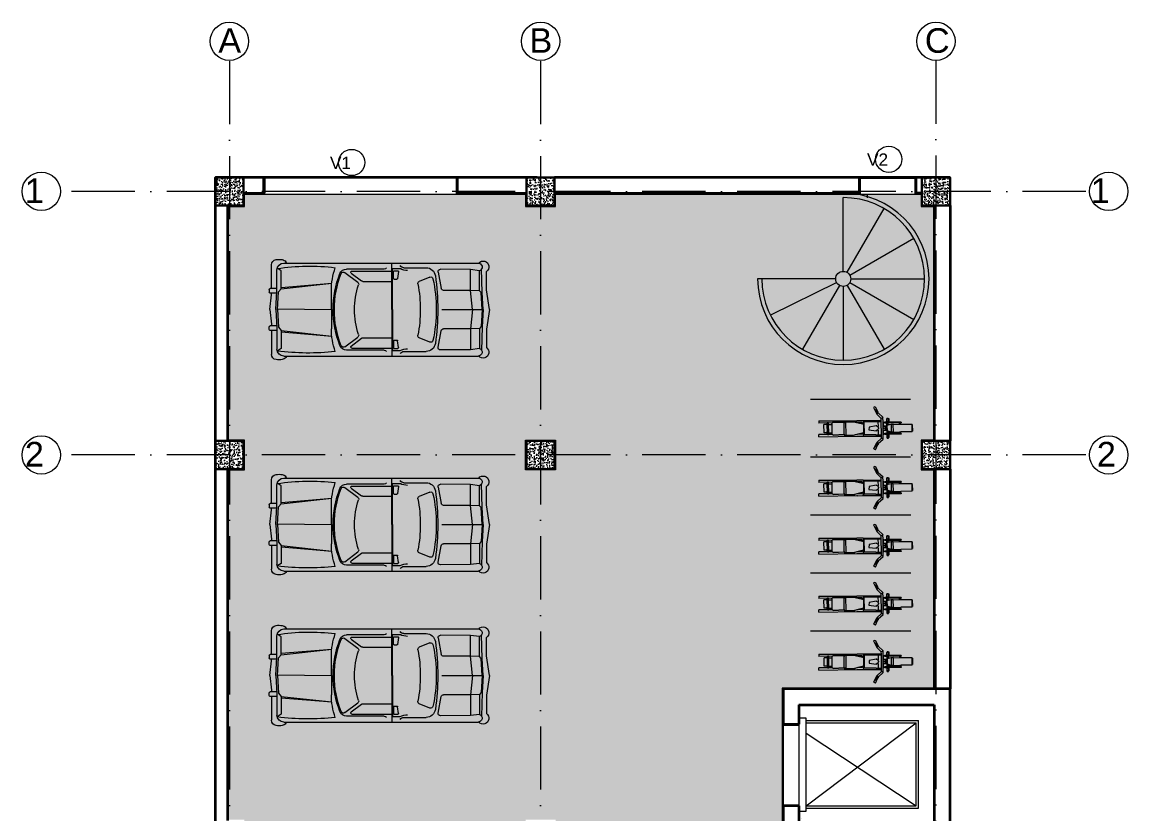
# Model space of a CAD drawing. Header units: inches. Extents: x 10755 to 33653, y -10992 to 10708.
# Drawn here: x 24281 to 24910, y -531 to -81 of the extents above; entities that cross this region are included whole.
import ezdxf

# ---------------------------------------------------------------- set-up
doc = ezdxf.new("R2010")
doc.units = ezdxf.units.IN
doc.header["$MEASUREMENT"] = 0
doc.linetypes.add('ACAD_ISO10W100', pattern=[18, 12, -3, 0, -3])
for name, color, linetype, lineweight in [('centerline', 9, 'ACAD_ISO10W100', 5), ('col', 1, 'Continuous', 30), ('DIMINSION', 5, 'Continuous', 15), ('hatch 2', 8, 'Continuous', 13), ('hatch room', 33, 'Continuous', 9), ('hatch- rcc', 252, 'Continuous', 5), ('PLASTER', 50, 'Continuous', 9), ('STAIRCASE', 143, 'Continuous', 15), ('title text 1', 113, 'Continuous', 25), ('VEHICLES', 34, 'Continuous', 5), ('wall', 1, 'Continuous', 35), ('win sec', 161, 'Continuous', 9)]:
    doc.layers.add(name, color=color, linetype=linetype, lineweight=lineweight)
doc.layers.add('T-TEXT', color=230, linetype='Continuous')
doc.layers.get('DIMINSION').off()
doc.styles.add('Prajwal', font='stylu.ttf', dxfattribs={"height": 9})
doc.styles.add('suren', font='times.ttf', dxfattribs={"height": 4})

# ---------------------------------------------------------------- blocks, each defined once
blk = doc.blocks.new('ETERWEWE')
at = {"layer": 'hatch- rcc', "linetype": 'Continuous', "ltscale": 30}
h = blk.add_hatch(dxfattribs=at)
h.set_pattern_fill('AR-CONC', color=256, scale=0.5, style=0)
h.set_pattern_definition([(50, (0, 0), (3.586300913, -0.313760675), [0.375, -4.125]), (355, (0, 0), (-0.69375667, 3.76096067), [0.3, -3.3]), (100.4514445, (0.299, -0.026), (2.89254423, 3.447199955), [0.31870096, -3.50571056]), (46.1842, (0, 1), (5.33620665, -0.8275964), [0.5625, -6.1875]), (96.6356355, (0.4447, 0.931), (4.67330973, 4.870593), [0.47805171, -5.2585688]), (351.184164, (0, 1), (4.67330973, 4.870593), [0.45, -4.95]), (21, (0.5, 0.75), (2.98453526, -2.013094453), [0.375, -4.125]), (326, (0.5, 0.75), (1.21657666, 3.625750225), [0.3, -3.3]), (71.4514447, (0.7487, 0.5822), (4.20111188, 1.612655764), [0.31870095, -3.50571056]), (37.5, (0, 0), (0.060799277, 1.664469269), [0, -3.26, 0, -3.35, 0, -3.3125]), (7.5, (0, 0), (1.315347687, 1.97205856), [0, -1.91, 0, -3.185, 0, -1.2625]), (327.5, (-1.115, 0), (2.669112181, -0.112774359), [0, -1.25, 0, -3.9, 0, -5.175]), (317.5, (-1.615, 0), (2.915930847, 0.50052491), [0, -1.625, 0, -2.59, 0, -3.675])])
h.paths.add_polyline_path([(159423.23, -3794.58), (159439.23, -3794.58), (159439.23, -3778.58), (159423.23, -3778.58)])
at = {"layer": 'col', "linetype": 'Continuous', "ltscale": 30}
blk.add_lwpolyline([(159423.23, -3794.58), (159423.23, -3778.58), (159439.23, -3778.58), (159439.23, -3794.58), (159423.23, -3794.58)], dxfattribs=at)
blk = doc.blocks.new('wewerrr')
at = {"layer": 'DIMINSION', "linetype": 'Continuous'}
for p in [(16886.62, 33.19), (16886.62, 33.19), (17063.62, 33.19), (17063.62, 33.19), (17288.57, 33.19), (17288.57, 33.19), (16886.62, -116.81), (16886.62, -116.81), (17063.62, -116.81), (17063.62, -116.81), (17288.57, -116.81), (17288.57, -116.81)]:
    blk.add_blockref('ETERWEWE', p, dxfattribs=at)
blk = doc.blocks.new('ETLWEWE')
at = {"layer": 'wall', "color": 7, "ltscale": 30}
for p, q in [((174100.78, -1517.91), (174100.78, -1538.03)), ((174195.78, -1517.91), (174100.78, -1517.91)), ((174195.78, -1526.91), (174195.78, -1517.91)), ((174109.78, -1526.91), (174109.78, -1538.03)), ((174109.78, -1526.91), (174186.78, -1526.91)), ((174186.78, -1526.91), (174186.78, -1594.76)), ((174195.78, -1603.76), (174195.78, -1526.91)), ((174100.78, -1538.03), (174109.78, -1538.03)), ((174100.78, -1584.51), (174100.78, -1603.76)), ((174109.78, -1584.51), (174100.78, -1584.51)), ((174109.78, -1584.51), (174109.78, -1594.76)), ((174109.78, -1594.76), (174186.78, -1594.76)), ((174195.78, -1603.76), (174100.78, -1603.76))]:
    blk.add_line(p, q, dxfattribs=at)
at = {"layer": 'wall', "color": 7}
blk.add_line((174109.78, -1584.51), (174100.78, -1584.51), dxfattribs=at)
at = {"layer": 'win sec', "color": 7}
for p, q in [((174113.96, -1534.63), (174109.78, -1534.63)), ((174113.96, -1587.47), (174113.96, -1534.63)), ((174100.78, -1538.03), (174100.78, -1585.38)), ((174109.78, -1538.03), (174109.78, -1585.38)), ((174113.96, -1535.91), (174177.78, -1535.91)), ((174113.96, -1537.16), (174176.53, -1537.16)), ((174113.96, -1584.51), (174176.53, -1537.16)), ((174176.53, -1584.51), (174176.53, -1537.16)), ((174177.78, -1585.76), (174177.78, -1535.91)), ((174113.96, -1543.16), (174176.53, -1584.51)), ((174113.96, -1584.51), (174176.53, -1584.51)), ((174109.78, -1587.47), (174113.96, -1587.47)), ((174113.96, -1585.76), (174177.78, -1585.76)), ((174111.22, -1591.76), (174111.22, -1591.75))]:
    blk.add_line(p, q, dxfattribs=at)
blk = doc.blocks.new('wetyerr')
at = {"layer": 'STAIRCASE'}
for p, q in [((177502.89, -3757.07), (177502.89, -3727.11)), ((177504.43, -3757.48), (177519.43, -3731.5)), ((177505.56, -3758.61), (177531.54, -3743.61)), ((177499.81, -3760.19), (177468.06, -3760.19)), ((177500.21, -3761.7), (177473.29, -3774.98)), ((177505.56, -3761.7), (177531.54, -3776.7)), ((177505.97, -3760.15), (177535.97, -3760.15)), ((177501.34, -3762.83), (177486.34, -3788.81)), ((177502.89, -3763.24), (177502.89, -3793.24)), ((177504.43, -3762.83), (177519.43, -3788.81))]:
    blk.add_line(p, q, dxfattribs=at)
blk.add_circle((177502.87, -3760.19), 3.07, dxfattribs=at)
for centre, radius, start, end in [((177502.89, -3760.15), 34.83, 180.0528, 90), ((177502.87, -3760.19), 33.07, 180, 89.9761)]:
    blk.add_arc(centre, radius, start, end, dxfattribs=at)
blk = doc.blocks.new('FADFEEEE')
at = {"layer": 'VEHICLES', "extrusion": (0.001007, -0.000112319, 0.999999)}
for p, q in [((6567, 715.7, -0.07), (6541.55, 703.14, -0.05)), ((6558.69, 709.83, -0.06), (6567.76, 714.14, -0.07)), ((6567, 715.7, -0.07), (6567.76, 714.14, -0.07)), ((6549.52, 706.01, -0.05), (6544.35, 703.5, -0.05)), ((6550.52, 706.5, -0.06), (6549.52, 706.01, -0.05)), ((6549.52, 706.01, -0.05), (6553.76, 697.25, -0.06)), ((6550.98, 706.29, -0.06), (6550.2, 705.92, -0.06)), ((6550.52, 706.5, -0.06), (6550.66, 706.2, -0.06)), ((6550.66, 706.2, -0.06), (6557.97, 710.06, -0.06)), ((6550.66, 706.2, -0.06), (6550.67, 706.18, -0.06)), ((6557.97, 710.06, -0.06), (6550.98, 706.29, -0.06)), ((6550.98, 706.29, -0.06), (6554.89, 698.22, -0.06)), ((6558.69, 709.83, -0.06), (6557.97, 710.06, -0.06)), ((6559.24, 709.65, -0.06), (6558.69, 709.83, -0.06)), ((6559.24, 709.65, -0.06), (6559.61, 708.88, -0.06)), ((6561.69, 709.89, -0.07), (6559.61, 708.88, -0.06)), ((6559.61, 708.88, -0.06), (6562.27, 703.39, -0.07)), ((6561.16, 710.97, -0.07), (6561.71, 711.24, -0.07)), ((6561.48, 711.12, -0.07), (6561.16, 710.97, -0.07)), ((6561.69, 709.89, -0.07), (6561.16, 710.97, -0.07)), ((6562.03, 711.39, -0.07), (6561.48, 711.12, -0.07)), ((6564.34, 704.39, -0.07), (6561.69, 709.89, -0.07)), ((6561.71, 711.24, -0.07), (6562.03, 711.39, -0.07)), ((6562.55, 710.31, -0.07), (6562.03, 711.39, -0.07)), ((6562.93, 709.59, -0.07), (6562.22, 711.05, -0.07)), ((6562.55, 710.31, -0.07), (6564.76, 711.38, -0.07)), ((6565.2, 704.81, -0.07), (6562.55, 710.31, -0.07)), ((6563.41, 708.61, -0.07), (6564.4, 706.54, -0.07)), ((6567.43, 705.89, -0.07), (6564.76, 711.38, -0.07)), ((6565.2, 704.81, -0.07), (6567.43, 705.89, -0.07)), ((6565.73, 703.7, -0.07), (6571.45, 706.53, -0.08)), ((6572.2, 704.97, -0.08), (6571.45, 706.53, -0.08)), ((6537.42, 701.14, -0.04), (6525.33, 695.28, -0.03)), ((6527.91, 695.54, -0.03), (6537.29, 700.08, -0.04)), ((6537.29, 700.08, -0.04), (6537.41, 700.14, -0.04)), ((6537.29, 700.08, -0.04), (6541.54, 691.33, -0.05)), ((6537.42, 701.14, -0.04), (6537.41, 700.14, -0.04)), ((6537.69, 700.28, -0.04), (6537.41, 700.14, -0.04)), ((6541.33, 703.11, -0.05), (6537.42, 701.22, -0.04)), ((6537.42, 701.22, -0.04), (6537.42, 701.14, -0.04)), ((6537.69, 700.28, -0.04), (6538.32, 699, -0.04)), ((6538.32, 699, -0.04), (6538.84, 699.42, -0.04)), ((6538.32, 699, -0.04), (6538.36, 698.91, -0.04)), ((6538.99, 699.21, -0.04), (6538.36, 698.91, -0.04)), ((6538.36, 698.91, -0.04), (6541.27, 692.9, -0.05)), ((6538.81, 699.49, -0.04), (6538.82, 700.28, -0.04)), ((6538.84, 699.42, -0.04), (6538.81, 699.49, -0.04)), ((6538.82, 700.28, -0.04), (6541.64, 701.65, -0.05)), ((6538.82, 700.28, -0.04), (6538.82, 700.59, -0.04)), ((6538.84, 699.42, -0.04), (6541.64, 701.65, -0.05)), ((6544.35, 703.5, -0.05), (6538.99, 699.21, -0.04)), ((6541.54, 703.13, -0.05), (6541.33, 703.11, -0.05)), ((6541.69, 703.15, -0.05), (6541.54, 703.13, -0.05)), ((6541.55, 703.14, -0.05), (6541.54, 703.13, -0.05)), ((6541.64, 701.65, -0.05), (6542.19, 702.09, -0.05)), ((6542.19, 702.09, -0.05), (6543.36, 703.03, -0.05)), ((6544.35, 703.5, -0.05), (6543.36, 703.03, -0.05)), ((6572.2, 704.97, -0.08), (6546.57, 692.77, -0.05)), ((6554.76, 697.74, -0.06), (6553.76, 697.25, -0.06)), ((6554.89, 698.22, -0.06), (6554.11, 697.85, -0.06)), ((6554.61, 698.05, -0.06), (6554.62, 698.03, -0.06)), ((6554.62, 698.03, -0.06), (6562.18, 701.38, -0.07)), ((6554.62, 698.03, -0.06), (6554.76, 697.74, -0.06)), ((6562.18, 701.38, -0.07), (6554.89, 698.22, -0.06)), ((6562.18, 701.38, -0.07), (6562.44, 702.08, -0.07)), ((6564.34, 704.39, -0.07), (6562.27, 703.39, -0.07)), ((6562.27, 703.39, -0.07), (6562.64, 702.62, -0.07)), ((6562.44, 702.08, -0.07), (6564.87, 703.28, -0.07)), ((6562.44, 702.08, -0.07), (6562.64, 702.62, -0.07)), ((6564.87, 703.28, -0.07), (6564.34, 704.39, -0.07)), ((6564.92, 703.19, -0.07), (6564.87, 703.28, -0.07)), ((6565.59, 704.1, -0.07), (6564.88, 705.56, -0.07)), ((6565.24, 703.34, -0.07), (6564.92, 703.19, -0.07)), ((6565.73, 703.7, -0.07), (6565.2, 704.81, -0.07)), ((6565.78, 703.6, -0.07), (6565.24, 703.34, -0.07)), ((6565.78, 703.6, -0.07), (6565.73, 703.7, -0.07)), ((6512.65, 687.73, -0.02), (6521.16, 692, -0.03)), ((6513.96, 687.62, -0.02), (6521.56, 691.17, -0.03)), ((6521.92, 690.41, -0.03), (6514.37, 686.75, -0.02)), ((6518.56, 688.77, -0.03), (6520.1, 689.52, -0.03)), ((6519.56, 693.94, -0.03), (6520.09, 694.2, -0.03)), ((6520.53, 691.95, -0.03), (6519.56, 693.94, -0.03)), ((6519.99, 694.41, -0.03), (6520.53, 694.68, -0.03)), ((6520.31, 694.56, -0.03), (6519.99, 694.41, -0.03)), ((6520.09, 694.2, -0.03), (6519.99, 694.41, -0.03)), ((6520.09, 694.2, -0.03), (6520.16, 694.23, -0.03)), ((6520.1, 689.52, -0.03), (6522.18, 689.88, -0.03)), ((6520.1, 689.52, -0.03), (6522.59, 684.38, -0.03)), ((6520.16, 694.23, -0.03), (6521.06, 694.39, -0.03)), ((6520.16, 694.23, -0.03), (6521.13, 692.24, -0.03)), ((6520.85, 694.83, -0.03), (6520.31, 694.56, -0.03)), ((6520.53, 694.68, -0.03), (6520.85, 694.83, -0.03)), ((6520.53, 691.95, -0.03), (6521.06, 692.2, -0.03)), ((6521.06, 694.39, -0.03), (6520.85, 694.83, -0.03)), ((6521.06, 694.39, -0.03), (6521.35, 694.44, -0.03)), ((6521.06, 692.2, -0.03), (6521.13, 692.24, -0.03)), ((6521.16, 692, -0.03), (6521.06, 692.2, -0.03)), ((6521.13, 692.24, -0.03), (6521.81, 692.85, -0.03)), ((6521.16, 692, -0.03), (6522.01, 692.43, -0.03)), ((6521.35, 694.44, -0.03), (6522.03, 693.04, -0.03)), ((6521.56, 691.17, -0.03), (6522.42, 691.58, -0.03)), ((6521.92, 690.41, -0.03), (6521.56, 691.17, -0.03)), ((6521.81, 692.85, -0.03), (6522.03, 693.04, -0.03)), ((6522.01, 692.43, -0.03), (6521.81, 692.85, -0.03)), ((6522.18, 689.88, -0.03), (6521.92, 690.41, -0.03)), ((6522.01, 692.43, -0.03), (6522.22, 692.53, -0.03)), ((6522.18, 689.88, -0.03), (6523.16, 690.05, -0.03)), ((6523.47, 693.14, -0.03), (6522.22, 692.53, -0.03)), ((6522.22, 692.53, -0.03), (6522.64, 691.68, -0.03)), ((6522.42, 691.58, -0.03), (6522.64, 691.68, -0.03)), ((6523.16, 690.05, -0.03), (6522.42, 691.58, -0.03)), ((6522.64, 691.68, -0.03), (6523.89, 692.29, -0.03)), ((6524.54, 693.91, -0.03), (6523.16, 696.75, -0.03)), ((6523.16, 696.75, -0.03), (6523.53, 696.67, -0.03)), ((6523.16, 690.05, -0.03), (6523.17, 690.05, -0.03)), ((6523.17, 690.05, -0.03), (6524.92, 686.46, -0.03)), ((6523.89, 692.29, -0.03), (6523.47, 693.14, -0.03)), ((6523.53, 696.67, -0.03), (6524.63, 696.72, -0.03)), ((6525.91, 690.97, -0.03), (6523.53, 689.79, -0.03)), ((6523.53, 689.79, -0.03), (6524.41, 690.21, -0.03)), ((6524.92, 686.92, -0.03), (6523.53, 689.79, -0.03)), ((6524.41, 690.21, -0.03), (6525.97, 690.97, -0.03)), ((6525.8, 687.33, -0.03), (6524.41, 690.21, -0.03)), ((6524.54, 693.91, -0.03), (6524.5, 693.88, -0.03)), ((6524.5, 693.88, -0.03), (6525.91, 690.97, -0.03)), ((6525.96, 690.99, -0.03), (6524.54, 693.91, -0.03)), ((6525.33, 695.28, -0.03), (6524.63, 696.72, -0.03)), ((6525.72, 694.47, -0.03), (6525.33, 695.28, -0.03)), ((6525.72, 694.47, -0.03), (6527.91, 695.54, -0.03)), ((6529.96, 685.72, -0.04), (6525.72, 694.47, -0.03)), ((6525.91, 690.97, -0.03), (6525.91, 690.97, -0.03)), ((6525.97, 690.97, -0.03), (6525.96, 690.99, -0.03)), ((6526.51, 689.84, -0.03), (6525.97, 690.97, -0.03)), ((6526.51, 689.84, -0.03), (6526.08, 689.63, -0.03)), ((6526.08, 689.63, -0.03), (6526.37, 689.03, -0.03)), ((6526.81, 689.23, -0.03), (6526.51, 689.84, -0.03)), ((6527.91, 695.54, -0.03), (6529.43, 692.4, -0.04)), ((6530.46, 693.32, -0.04), (6529.67, 692.38, -0.04)), ((6529.67, 692.38, -0.04), (6529.8, 691.06, -0.04)), ((6529.8, 691.06, -0.04), (6530.78, 690.15, -0.04)), ((6530, 693.04, -0.04), (6530.46, 693.32, -0.04)), ((6542.44, 690.77, -0.05), (6530.35, 684.91, -0.04)), ((6530.46, 693.32, -0.04), (6535.64, 694.92, -0.04)), ((6530.69, 689.79, -0.04), (6532.15, 686.78, -0.04)), ((6530.78, 690.15, -0.04), (6532.03, 690.16, -0.04)), ((6531.51, 689.84, -0.04), (6532.03, 690.16, -0.04)), ((6536.6, 693, -0.04), (6532.03, 690.16, -0.04)), ((6533.56, 687.46, -0.04), (6541.54, 691.33, -0.05)), ((6535.64, 694.92, -0.04), (6536.6, 693, -0.04)), ((6541.9, 693.2, -0.05), (6541.27, 692.9, -0.05)), ((6541.27, 692.9, -0.05), (6541.32, 692.8, -0.05)), ((6541.32, 692.8, -0.05), (6541.97, 692.96, -0.05)), ((6541.32, 692.8, -0.05), (6541.94, 691.52, -0.05)), ((6541.54, 691.33, -0.05), (6541.66, 691.38, -0.05)), ((6541.94, 691.52, -0.05), (6541.66, 691.38, -0.05)), ((6542.44, 690.77, -0.05), (6541.66, 691.38, -0.05)), ((6548.59, 694.74, -0.06), (6541.9, 693.2, -0.05)), ((6541.97, 692.96, -0.05), (6542.91, 693.17, -0.05)), ((6541.97, 692.96, -0.05), (6542.01, 692.89, -0.05)), ((6542.01, 692.89, -0.05), (6542.14, 692.78, -0.05)), ((6542.92, 693.16, -0.05), (6542.14, 692.78, -0.05)), ((6542.14, 692.78, -0.05), (6542.64, 692.4, -0.05)), ((6542.51, 690.73, -0.05), (6542.44, 690.77, -0.05)), ((6546.42, 692.62, -0.05), (6542.51, 690.73, -0.05)), ((6542.64, 692.4, -0.05), (6545.46, 693.77, -0.05)), ((6542.64, 692.4, -0.05), (6542.88, 692.21, -0.05)), ((6542.91, 693.17, -0.05), (6545.46, 693.77, -0.05)), ((6542.91, 693.17, -0.05), (6542.92, 693.16, -0.05)), ((6545.46, 693.77, -0.05), (6546.15, 693.93, -0.05)), ((6546.15, 693.93, -0.05), (6547.61, 694.27, -0.05)), ((6546.56, 692.77, -0.05), (6546.42, 692.62, -0.05)), ((6546.67, 692.88, -0.05), (6546.56, 692.77, -0.05)), ((6546.57, 692.77, -0.05), (6546.56, 692.77, -0.05)), ((6548.59, 694.74, -0.06), (6547.61, 694.27, -0.05)), ((6553.76, 697.25, -0.06), (6548.59, 694.74, -0.06)), ((6513.51, 686.33, -0.02), (6506.02, 682.7, -0.01)), ((6506.27, 682.19, -0.01), (6506.02, 682.7, -0.01)), ((6506.14, 682.12, -0.01), (6506.27, 682.19, -0.01)), ((6506.14, 682.12, -0.01), (6508.13, 678, -0.02)), ((6508.27, 678.07, -0.02), (6506.27, 682.19, -0.01)), ((6508.52, 677.55, -0.02), (6516, 681.18, -0.02)), ((6512.65, 687.73, -0.02), (6512.94, 687.14, -0.02)), ((6512.94, 687.14, -0.02), (6513.09, 687.21, -0.02)), ((6513.09, 687.21, -0.02), (6513.96, 687.62, -0.02)), ((6513.09, 687.21, -0.02), (6513.63, 687.48, -0.02)), ((6513.51, 686.33, -0.02), (6513.09, 687.21, -0.02)), ((6514.37, 686.75, -0.02), (6513.51, 686.33, -0.02)), ((6514.37, 686.75, -0.02), (6513.96, 687.62, -0.02)), ((6516.86, 681.59, -0.02), (6516, 681.18, -0.02)), ((6516.46, 680.22, -0.02), (6516, 681.18, -0.02)), ((6516.61, 679.56, -0.02), (6525.22, 683.59, -0.03)), ((6524.41, 685.25, -0.03), (6516.86, 681.59, -0.02)), ((6517.31, 680.65, -0.03), (6516.86, 681.59, -0.02)), ((6517.31, 680.65, -0.03), (6524.82, 684.41, -0.03)), ((6521.05, 683.63, -0.03), (6518.56, 688.77, -0.03)), ((6521.05, 683.63, -0.03), (6522.59, 684.38, -0.03)), ((6522.59, 684.38, -0.03), (6524.16, 685.78, -0.03)), ((6524.16, 685.78, -0.03), (6524.9, 686.45, -0.03)), ((6524.41, 685.25, -0.03), (6524.16, 685.78, -0.03)), ((6524.82, 684.41, -0.03), (6524.41, 685.25, -0.03)), ((6524.72, 683.3, -0.03), (6525.24, 683.55, -0.03)), ((6525.69, 681.3, -0.03), (6524.72, 683.3, -0.03)), ((6524.82, 684.41, -0.03), (6525.68, 684.84, -0.03)), ((6524.9, 686.45, -0.03), (6524.92, 686.46, -0.03)), ((6525.68, 684.84, -0.03), (6524.9, 686.45, -0.03)), ((6524.92, 686.92, -0.03), (6525.8, 687.33, -0.03)), ((6525.22, 683.59, -0.03), (6526.08, 684, -0.03)), ((6525.24, 683.55, -0.03), (6525.22, 683.59, -0.03)), ((6525.24, 683.55, -0.03), (6525.32, 683.59, -0.03)), ((6525.32, 683.59, -0.03), (6526.21, 683.74, -0.03)), ((6525.32, 683.59, -0.03), (6526.29, 681.59, -0.03)), ((6525.68, 684.84, -0.03), (6525.9, 684.95, -0.03)), ((6525.69, 681.3, -0.03), (6526.2, 681.55, -0.03)), ((6525.8, 687.33, -0.03), (6527.31, 688.07, -0.03)), ((6527.15, 685.56, -0.03), (6525.9, 684.95, -0.03)), ((6525.9, 684.95, -0.03), (6526.31, 684.1, -0.03)), ((6526.08, 684, -0.03), (6526.31, 684.1, -0.03)), ((6526.21, 683.74, -0.03), (6526.08, 684, -0.03)), ((6526.2, 681.55, -0.03), (6526.29, 681.59, -0.03)), ((6526.41, 681.13, -0.03), (6526.2, 681.55, -0.03)), ((6526.21, 683.74, -0.03), (6526.51, 683.8, -0.03)), ((6526.29, 681.59, -0.03), (6526.96, 682.19, -0.03)), ((6526.31, 684.1, -0.03), (6527.56, 684.71, -0.04)), ((6526.37, 689.03, -0.03), (6526.81, 689.23, -0.03)), ((6526.73, 681.28, -0.03), (6526.41, 681.13, -0.03)), ((6526.51, 683.8, -0.03), (6527.19, 682.4, -0.03)), ((6527.27, 681.54, -0.04), (6526.73, 681.28, -0.03)), ((6527.36, 688.09, -0.03), (6526.81, 689.23, -0.03)), ((6526.96, 682.19, -0.03), (6527.19, 682.4, -0.03)), ((6527.27, 681.54, -0.04), (6526.96, 682.19, -0.03)), ((6527.56, 684.71, -0.04), (6527.15, 685.56, -0.03)), ((6527.31, 688.07, -0.03), (6527.36, 688.09, -0.03)), ((6527.31, 688.07, -0.03), (6528.74, 685.12, -0.04)), ((6528.79, 685.15, -0.04), (6527.36, 688.09, -0.03)), ((6528.74, 685.12, -0.04), (6528.79, 685.15, -0.04)), ((6530.17, 682.3, -0.04), (6528.79, 685.15, -0.04)), ((6532.15, 686.78, -0.04), (6529.96, 685.72, -0.04)), ((6530.35, 684.91, -0.04), (6529.96, 685.72, -0.04)), ((6530.17, 682.3, -0.04), (6530.33, 682.64, -0.04)), ((6534.86, 680.89, -0.04), (6530.17, 682.3, -0.04)), ((6530.33, 682.64, -0.04), (6531.05, 683.47, -0.04)), ((6531.05, 683.47, -0.04), (6530.35, 684.91, -0.04)), ((6535.49, 682.14, -0.04), (6531.05, 683.47, -0.04)), ((6533.56, 687.46, -0.04), (6532.15, 686.78, -0.04)), ((6534.83, 681.1, -0.04), (6534.92, 681.06, -0.04)), ((6534.83, 681.1, -0.04), (6534.9, 681.01, -0.04)), ((6534.92, 681.06, -0.04), (6534.98, 681.24, -0.04)), ((6534.92, 681.06, -0.04), (6538.01, 679.64, -0.05)), ((6534.98, 681.24, -0.04), (6535.49, 682.14, -0.04)), ((6535.26, 681.46, -0.04), (6536.32, 680.42, -0.04)), ((6539.7, 678.86, -0.05), (6535.49, 682.14, -0.04)), ((6508.27, 678.07, -0.02), (6508.13, 678, -0.02)), ((6508.52, 677.55, -0.02), (6508.27, 678.07, -0.02)), ((6516.33, 680.15, -0.02), (6516.46, 680.22, -0.02)), ((6516.33, 680.15, -0.02), (6516.61, 679.56, -0.02)), ((6516.46, 680.22, -0.02), (6517.31, 680.65, -0.03)), ((6534.86, 680.89, -0.04), (6534.9, 681.01, -0.04)), ((6535.18, 680.64, -0.04), (6534.86, 680.89, -0.04)), ((6534.9, 681.01, -0.04), (6535.18, 680.64, -0.04)), ((6535.18, 680.64, -0.04), (6535.31, 680.47, -0.04)), ((6535.31, 680.47, -0.04), (6535.53, 680.37, -0.04)), ((6535.53, 680.37, -0.04), (6537.22, 679.6, -0.05)), ((6538.85, 677.79, -0.05), (6535.53, 680.37, -0.04)), ((6538.01, 679.64, -0.05), (6537.22, 679.6, -0.05)), ((6538.85, 677.79, -0.05), (6539.09, 678.05, -0.05)), ((6539.09, 678.05, -0.05), (6539.7, 678.86, -0.05))]:
    blk.add_line(p, q, dxfattribs=at)
at = {"layer": 'VEHICLES', "extrusion": (0.000699177, 0.000510352, 1)}
for p, q in [((6524.86, 706.36, -0.04), (6525.21, 706.4, -0.04)), ((6524.86, 706.36, -0.04), (6524.89, 702.16, -0.03)), ((6525.21, 706.4, -0.04), (6526.23, 706.39, -0.04)), ((6526.23, 706.39, -0.04), (6526.27, 701.05, -0.03)), ((6524.9, 701.31, -0.03), (6523.16, 696.73, -0.03)), ((6526.27, 701.05, -0.03), (6524.63, 696.72, -0.03)), ((6524.84, 701.92, -0.03), (6524.89, 702.16, -0.03)), ((6524.9, 701.72, -0.03), (6524.84, 701.92, -0.03)), ((6524.89, 702.16, -0.03), (6525.31, 703.98, -0.03)), ((6525.01, 701.28, -0.03), (6524.9, 701.72, -0.03)), ((6524.9, 701.72, -0.03), (6524.9, 701.31, -0.03)), ((6524.9, 701.31, -0.03), (6525.01, 701.28, -0.03)), ((6525.04, 701.16, -0.03), (6525.01, 701.28, -0.03)), ((6525.04, 701.16, -0.03), (6525.07, 701.26, -0.03)), ((6525.07, 701.26, -0.03), (6525.82, 704.58, -0.04)), ((6525.07, 701.26, -0.03), (6525.24, 701.2, -0.03)), ((6525.24, 701.2, -0.03), (6526.27, 701.05, -0.03)), ((6525.82, 704.58, -0.04), (6525.31, 703.98, -0.03)), ((6525.59, 701.29, -0.03), (6525.41, 702.76, -0.03))]:
    blk.add_line(p, q, dxfattribs=at)
blk = doc.blocks.new('CAR KUMARI')
at = {"layer": 'VEHICLES'}
for p, q in [((176357.38, -1868.89), (176356.83, -1868.17)), ((176348.65, -1883.42), (176348.65, -1869.92)), ((176351.77, -1884.96), (176351.77, -1872.87)), ((176354.13, -1873.29), (176351.91, -1871.81)), ((176354.13, -1883.52), (176354.13, -1873.29)), ((176355.75, -1868.89), (176466.2, -1868.89)), ((176390.35, -1874.26), (176397.72, -1879.77)), ((176412.77, -1872.32), (176391.28, -1872.32)), ((176394.33, -1873.47), (176417.08, -1873.47)), ((176417.08, -1895.38), (176417.08, -1868.89)), ((176417.44, -1895.38), (176417.44, -1872.06)), ((176417.44, -1872.06), (176421.83, -1872.06)), ((176418.02, -1877.6), (176418.02, -1873.71)), ((176418.41, -1873.31), (176420.47, -1873.31)), ((176420.87, -1873.76), (176420.39, -1877.65)), ((176423.95, -1871.55), (176436.62, -1871.55)), ((176443.46, -1874.02), (176445.25, -1883.36)), ((176461.87, -1872.57), (176444.77, -1872.44)), ((176461.87, -1884.44), (176461.87, -1872.57)), ((176466.99, -1873.25), (176461.87, -1872.57)), ((176466.99, -1884.63), (176466.99, -1873.25)), ((176468.48, -1885.65), (176468.21, -1872.15)), ((176470.88, -1884.19), (176470.88, -1873.75)), ((176354.13, -1883.52), (176382.94, -1880.34)), ((176354.13, -1882.75), (176382.94, -1880.34)), ((176393.93, -1874.66), (176399.79, -1879.04)), ((176400.58, -1879.3), (176417.08, -1879.3)), ((176418.41, -1878), (176419.99, -1878)), ((176438.69, -1876.85), (176432.69, -1879.32)), ((176347.28, -1884.08), (176347.28, -1885.4)), ((176347.68, -1895.38), (176348.65, -1887)), ((176351.77, -1883.42), (176347.95, -1883.42)), ((176351.7, -1886.06), (176347.95, -1886.06)), ((176348.65, -1887), (176348.65, -1886.06)), ((176351.13, -1895.38), (176351.77, -1884.96)), ((176352.05, -1895.38), (176352.67, -1885.29)), ((176352.67, -1885.29), (176354.13, -1883.52)), ((176382.73, -1895.38), (176382.73, -1884.46)), ((176461.87, -1884.44), (176446.56, -1884.44)), ((176466.99, -1884.63), (176461.87, -1884.44)), ((176462.99, -1895.38), (176461.87, -1884.44)), ((176467.88, -1885.7), (176466.99, -1884.63)), ((176468.56, -1895.38), (176467.88, -1885.7)), ((176469.16, -1895.38), (176468.48, -1885.65)), ((176472.68, -1895.38), (176470.88, -1884.19)), ((176347.68, -1895.38), (176348.65, -1903.76)), ((176351.13, -1895.38), (176351.77, -1905.81)), ((176352.03, -1895.02), (176382.73, -1895.38)), ((176352.05, -1895.38), (176352.67, -1905.47)), ((176382.73, -1895.38), (176382.73, -1906.31)), ((176417.08, -1895.38), (176417.08, -1921.87)), ((176417.44, -1895.38), (176417.44, -1918.7)), ((176445.49, -1895.38), (176469.16, -1895.38)), ((176462.99, -1895.38), (176461.87, -1906.32)), ((176468.56, -1895.38), (176467.88, -1905.07)), ((176469.16, -1895.38), (176468.48, -1905.11)), ((176472.68, -1895.38), (176470.88, -1906.57)), ((176347.28, -1906.68), (176347.28, -1905.37)), ((176351.7, -1904.7), (176347.95, -1904.7)), ((176348.65, -1903.76), (176348.65, -1904.7)), ((176351.77, -1905.81), (176351.77, -1917.89)), ((176352.67, -1905.47), (176354.13, -1907.24)), ((176467.88, -1905.07), (176466.99, -1906.14)), ((176468.48, -1905.11), (176468.21, -1918.61)), ((176351.77, -1907.34), (176347.95, -1907.34)), ((176348.65, -1907.34), (176348.65, -1920.84)), ((176354.13, -1907.24), (176382.94, -1910.43)), ((176354.13, -1907.24), (176354.13, -1917.47)), ((176354.13, -1908.01), (176382.94, -1910.43)), ((176390.35, -1916.5), (176397.72, -1910.99)), ((176393.93, -1916.1), (176399.79, -1911.72)), ((176400.58, -1911.46), (176417.08, -1911.46)), ((176438.69, -1913.91), (176432.69, -1911.44)), ((176443.46, -1916.74), (176445.25, -1907.4)), ((176461.87, -1906.32), (176446.56, -1906.32)), ((176466.99, -1906.14), (176461.87, -1906.32)), ((176461.87, -1906.32), (176461.87, -1918.19)), ((176466.99, -1906.14), (176466.99, -1917.52)), ((176470.88, -1906.57), (176470.88, -1917.02)), ((176354.13, -1917.47), (176351.91, -1918.95)), ((176412.77, -1918.45), (176391.28, -1918.45)), ((176394.33, -1917.3), (176417.08, -1917.3)), ((176418.02, -1913.17), (176418.02, -1917.05)), ((176418.41, -1912.77), (176419.99, -1912.77)), ((176418.41, -1917.45), (176420.47, -1917.45)), ((176420.87, -1917), (176420.39, -1913.12)), ((176461.87, -1918.19), (176444.77, -1918.32)), ((176466.99, -1917.52), (176461.87, -1918.19)), ((176355.75, -1921.87), (176466.2, -1921.87)), ((176357.38, -1921.87), (176356.83, -1922.59)), ((176417.44, -1918.7), (176421.83, -1918.7)), ((176423.95, -1919.21), (176436.62, -1919.21))]:
    blk.add_line(p, q, dxfattribs=at)
at = {"layer": 'VEHICLES', "extrusion": (0, 0, -1)}
for centre, major_axis, ratio, start_param, end_param in [((176351.68, -1869.92), (2.15, 2.15), 1, 3.926991, 5.354655), ((176352.92, -1878.51), (8.29, 8.29), 1, -0.92853, -0.628431), ((176354.25, -1870.15), (-2.3, 2.3), 1, 0.942365, 1.702893), ((176469.05, -1871.03), (-2.31, 2.31), 1, 6.200505, 9.617557), ((176355.75, -1872.87), (-2.82, 2.82), 1, 5.497787, 7.068583), ((176370.32, -1992.68), (86.29, 86.29), 1, -0.937261, -0.665434), ((176421.98, -1884.46), (-27.75, 27.75), 1, 5.497787, 5.833742), ((176391.28, -1876.3), (2.82, 2.82), 1, 4.296546, 5.497787), ((176389.55, -1875.33), (-0.94, 0.94), 1, 5.873713, 7.710255), ((176394.33, -1874.13), (-0.47, 0.47), 1, 4.568662, 7.068584), ((176412.77, -1870.73), (1.12, 1.12), 1, 1.385462, 2.356195), ((176418.41, -1873.71), (0.282, 0.282), 1, 3.926991, 5.497787), ((176420.47, -1873.71), (-0.282, 0.282), 1, 0.785398, 2.478749), ((176425.97, -1864.28), (-6.23, 6.23), 1, 3.910989, 4.414999), ((176423.95, -1869.18), (1.68, 1.68), 1, 2.356195, 3.433484), ((176436.62, -1876.86), (3.76, 3.76), 1, -0.785398, 0.64436), ((176444.76, -1873.77), (0.94, 0.94), 1, 3.737424, 5.505309), ((176466.2, -1871.14), (-1.59, 1.59), 1, 0.785398, 3.568227), ((176440.54, -1895.38), (-40.17, 40.17), 1, 5.497787, 5.867342), ((176440.37, -1895.38), (-39.57, 39.57), 1, 5.497787, 5.873713), ((176396.93, -1880.84), (-0.94, 0.94), 1, 1.427069, 2.678843), ((176400.58, -1877.98), (-0.94, 0.94), 1, 3.926991, 4.568662), ((176418.41, -1877.6), (-0.282, 0.282), 1, 3.926991, 5.497787), ((176419.99, -1877.6), (0.282, 0.282), 1, 0.907953, 2.356195), ((176433.2, -1880.55), (-0.94, 0.94), 1, 5.303337, 6.678831), ((176357.88, -1895.38), (-53.34, 53.34), 1, 2.161744, 2.356195), ((176439.2, -1878.08), (0.94, 0.94), 1, -1.175151, 0.572911), ((176359.02, -1895.38), (58.94, 58.94), 1, 0.572911, 0.785398), ((176306.19, -1895.38), (-96.91, 96.91), 1, 2.215156, 2.356195), ((176347.95, -1884.08), (-0.47, 0.47), 1, 5.497787, 7.068583), ((176347.95, -1885.4), (-0.47, 0.47), 1, 3.926991, 5.497787), ((176440.43, -1895.38), (31.5, 31.5), 1, 3.926991, 4.249639), ((176446.56, -1883.11), (0.94, 0.94), 1, 2.356195, 3.737424), ((176440.54, -1895.38), (40.17, 40.17), 1, 3.557436, 3.926991), ((176440.37, -1895.38), (-39.57, 39.57), 1, 5.121861, 5.497787), ((176440.43, -1895.38), (-31.5, 31.5), 1, 5.175139, 5.497787), ((176357.88, -1895.38), (53.34, 53.34), 1, 0.785398, 0.979848), ((176359.02, -1895.38), (-58.94, 58.94), 1, 2.356195, 2.568682), ((176306.19, -1895.38), (96.91, 96.91), 1, 0.785398, 0.926437), ((176347.95, -1905.37), (0.47, 0.47), 1, 3.926991, 5.497787), ((176347.95, -1906.68), (0.47, 0.47), 1, 2.356195, 3.926991), ((176421.98, -1906.31), (27.75, 27.75), 1, 3.591036, 3.926991), ((176396.93, -1909.93), (-0.94, 0.94), 1, 2.033546, 3.285319), ((176400.58, -1912.79), (-0.94, 0.94), 1, 0.143727, 0.785398), ((176433.2, -1910.21), (0.94, 0.94), 1, 2.745947, 4.121441), ((176446.56, -1907.65), (-0.94, 0.94), 1, 5.687354, 7.068583), ((176355.75, -1917.89), (-2.82, 2.82), 1, 3.926991, 5.497787), ((176391.28, -1914.46), (2.82, 2.82), 1, 2.356195, 3.557436), ((176389.55, -1915.44), (-0.94, 0.94), 1, 3.285319, 5.121861), ((176394.33, -1916.63), (0.47, 0.47), 1, 2.356195, 4.856116), ((176412.77, -1920.03), (-1.12, 1.12), 1, 0.785398, 1.75613), ((176418.41, -1913.17), (0.282, 0.282), 1, 3.926991, 5.497787), ((176418.41, -1917.05), (0.282, 0.282), 1, 2.356195, 3.926991), ((176419.99, -1913.17), (-0.282, 0.282), 1, 0.785398, 2.23364), ((176420.47, -1917.05), (0.282, 0.282), 1, 0.662844, 2.356195), ((176425.97, -1926.49), (6.23, 6.23), 1, -1.273406, -0.769396), ((176436.62, -1913.9), (-3.76, 3.76), 1, 2.497233, 3.926991), ((176439.2, -1912.68), (-0.94, 0.94), 1, 2.568682, 4.316744), ((176444.76, -1916.99), (-0.94, 0.94), 1, 3.919469, 5.687354), ((176466.2, -1919.62), (-1.59, 1.59), 1, 1.144162, 3.926991), ((176469.05, -1919.73), (2.31, 2.31), 1, -0.192779, 3.224273), ((176351.68, -1920.84), (-2.15, 2.15), 1, 4.070123, 5.497787), ((176352.92, -1912.25), (8.29, 8.29), 1, 2.199227, 2.499327), ((176370.32, -1798.09), (130.5, 4.93), 0.93408, 1.493988, 1.747482), ((176354.25, -1920.61), (-2.3, 2.3), 1, 3.009496, 3.770024), ((176423.95, -1921.58), (-1.68, 1.68), 1, 5.991294, 7.068583)]:
    blk.add_ellipse(centre, major_axis=major_axis, ratio=ratio, start_param=start_param, end_param=end_param, dxfattribs=at)

msp = doc.modelspace()

# ---------------------------------------------------------------- hatches: boundary and pattern name
at = {"layer": 'hatch room'}
h = msp.add_hatch(dxfattribs=at)
h.set_pattern_fill('AR-SAND', color=256, scale=2, style=0)
h.set_pattern_definition([(37.5, (13677.27, -10606.94), (-0.1259867, 3.85364754), [0, -3.04, 0, -3.4, 0, -3.25]), (7.5, (13677.27, -10606.94), (3.5395534, 5.6442921), [0, -1.64, 0, -2.74, 0, -1.05]), (327.5, (13674.81, -10606.94), (6.2282837, 0.0113181), [0, -1, 0, -3.6, 0, -4.7]), (317.5, (13674.81, -10606.94), (6.0122532, 1.7553511), [0, -0.5, 0, -2.36, 0, -2.7])])
h.paths.add_polyline_path([(24792.003, -178.593), (24792.003, -185.593), (24799.001, -185.593), (24799.001, -318.593), (24792.001, -318.593), (24792.001, -335.593), (24799.001, -335.593), (24799.001, -459.741), (24713.001, -459.741), (24713.001, -546.593), (24706.317, -546.593), (24706.317, -608.084), (24739.329, -608.093), (24739.329, -663.095), (24684.317, -663.115), (24684.317, -725.093), (24791.922, -725.093), (24791.922, -736.593), (24799.001, -736.593), (24799.001, -957.093), (24672.999, -957.093), (24672.999, -935.593), (24664.999, -935.593), (24664.999, -1160.593), (24584.054, -1160.593), (24584.054, -1151.593), (24567.054, -1151.593), (24567.054, -1168.593), (24576.054, -1168.593), (24576.054, -1400.262), (24398.054, -1400.262), (24398.054, -1168.593), (24407.054, -1168.593), (24407.054, -1151.593), (24398.054, -1151.593), (24398.054, -976.593), (24407.054, -976.593), (24407.054, -959.593), (24398.054, -959.593), (24398.054, -736.593), (24407.054, -736.593), (24407.054, -719.593), (24398.054, -719.593), (24398.054, -551.593), (24407.054, -551.593), (24407.054, -534.593), (24398.054, -534.593), (24398.054, -335.593), (24407.054, -335.593), (24407.054, -318.593), (24398.054, -318.593), (24398.054, -185.593), (24407.056, -185.593), (24407.056, -178.593), (24567.056, -178.593), (24567.056, -185.593), (24584.056, -185.593), (24584.054, -178.593)])
h.paths.add_polyline_path([(24567.054, -959.593), (24584.054, -959.593), (24584.054, -976.593), (24567.054, -976.593)], flags=16)
h.paths.add_polyline_path([(24567.054, -719.593), (24584.054, -719.593), (24584.054, -736.593), (24567.054, -736.593)], flags=16)
h.paths.add_polyline_path([(24567.054, -534.593), (24584.054, -534.593), (24584.054, -551.593), (24567.054, -551.593)], flags=16)
h.paths.add_polyline_path([(24567.054, -318.593), (24584.054, -318.593), (24584.054, -335.593), (24567.054, -335.593)], flags=16)

# ---------------------------------------------------------------- linework, layer by layer
at = {"layer": 'centerline', "ltscale": 3}
for p, q in [((24398.554, -102.878), (24398.554, -1442.142)), ((24575.554, -102.878), (24575.554, -1442.142)), ((24800.501, -102.561), (24800.501, -1442.142)), ((24885.787, -177.093), (24302.431, -177.093)), ((24885.785, -327.093), (24302.429, -327.093))]:
    msp.add_line(p, q, dxfattribs=at)
at = {"layer": 'centerline', "linetype": 'Continuous'}
for centre in [(24398.554, -91.649), (24575.554, -91.649), (24800.501, -91.649), (24291.519, -177.093), (24898.758, -177.093), (24291.517, -327.093), (24898.756, -327.093)]:
    msp.add_circle(centre, 10.912, dxfattribs=at)
at = {"layer": 'Defpoints'}
for points in [[(24397.554, -185.093), (24406.556, -185.093), (24406.556, -178.093)], [(24567.556, -178.093), (24567.556, -185.093), (24583.556, -185.093), (24583.554, -178.093)], [(24792.503, -178.093), (24792.503, -185.093), (24799.501, -185.093)], [(24397.554, -319.093), (24406.554, -319.093), (24406.554, -335.093), (24397.554, -335.093)], [(24799.501, -319.093), (24792.501, -319.093), (24792.501, -335.093), (24799.501, -335.093)], [(24799.501, -460.241), (24713.501, -460.241), (24713.501, -480.368), (24722.501, -480.368)], [(24722.501, -526.841), (24713.501, -526.841), (24713.501, -546.093), (24792.501, -546.093), (24792.501, -551.093), (24799.501, -551.093)]]:
    msp.add_lwpolyline(points, dxfattribs=at)
at = {"layer": 'hatch 2', "ltscale": 30}
for centre in [(24468.088, -160.646), (24773.636, -158.788)]:
    msp.add_circle(centre, 7.47, dxfattribs=at)
at = {"layer": 'PLASTER'}
for p, q in [((24418.556, -178.593), (24418.556, -169.093)), ((24527.557, -169.093), (24527.557, -178.593)), ((24757.502, -178.593), (24788.501, -178.593))]:
    msp.add_line(p, q, dxfattribs=at)
for points in [[(24398.054, -534.593), (24398.054, -335.593), (24407.054, -335.593), (24407.054, -318.593), (24398.054, -318.593), (24398.054, -185.593), (24407.056, -185.593), (24407.056, -178.593), (24567.056, -178.593), (24567.056, -185.593), (24584.056, -185.593), (24584.054, -178.593), (24757.502, -178.593), (24757.502, -169.093)], [(24788.503, -169.094), (24788.501, -178.593), (24792.003, -178.593), (24792.003, -185.593), (24799.001, -185.593), (24799.001, -318.593), (24792.001, -318.593), (24792.001, -335.593), (24799.001, -335.593), (24799.001, -459.741), (24713.001, -459.741), (24713.001, -480.868), (24722.501, -480.868)], [(24398.054, -534.593), (24398.054, -335.593), (24407.054, -335.593), (24407.054, -318.593), (24398.054, -318.593), (24398.054, -185.593), (24407.056, -185.593), (24407.056, -178.593), (24567.056, -178.593), (24567.056, -185.593), (24584.056, -185.593), (24584.054, -178.593), (24792.003, -178.593)], [(24792.003, -178.593), (24792.003, -185.593), (24799.001, -185.593), (24799.001, -318.593), (24792.001, -318.593), (24792.001, -335.593), (24799.001, -335.593), (24799.001, -459.741), (24713.001, -459.741), (24713.001, -546.593)], [(24722.501, -526.341), (24713.001, -526.341), (24713.001, -546.593), (24792.001, -546.593), (24792.001, -551.593), (24799.001, -551.593), (24799.001, -719.593), (24791.922, -719.593), (24791.922, -736.593), (24799.001, -736.593), (24799.001, -959.593), (24792.001, -959.593), (24792.001, -976.593), (24799.001, -976.593), (24799.001, -1151.593), (24792.001, -1151.593), (24792.001, -1168.093)]]:
    msp.add_lwpolyline(points, dxfattribs=at)
msp.add_lwpolyline([(24567.054, -318.593), (24584.054, -318.593), (24584.054, -335.593), (24567.054, -335.593)], close=True, dxfattribs=at)
msp.add_lwpolyline([(24567.054, -318.593), (24584.054, -318.593), (24584.054, -335.593), (24567.054, -335.593)], close=True, dxfattribs=at)
at = {"layer": 'STAIRCASE'}
msp.add_line((24761.491, -180.81), (24761.491, -179.022), dxfattribs=at)
at = {"layer": 'VEHICLES'}
for p, q in [((24729.055, -295.241), (24786.055, -295.241)), ((24729.055, -328.241), (24786.055, -328.241)), ((24729.107, -361.241), (24786.107, -361.241)), ((24729.107, -394.241), (24786.107, -394.241)), ((24729.107, -427.241), (24786.107, -427.241)), ((24729.159, -460.241), (24786.159, -460.241))]:
    msp.add_line(p, q, dxfattribs=at)
at = {"layer": 'wall', "linetype": 'Continuous', "ltscale": 30}
for p, q in [((24390.554, -1168.093), (24390.554, -169.093)), ((24573.554, -169.093), (24390.554, -169.093)), ((24418.056, -178.093), (24418.056, -169.093)), ((24418.554, -178.093), (24418.554, -169.093)), ((24528.057, -169.093), (24528.057, -178.093)), ((24808.501, -169.093), (24583.554, -169.093)), ((24757.002, -178.093), (24757.002, -169.093)), ((24757.502, -169.093), (24788.503, -169.094)), ((24789.003, -169.094), (24789.003, -178.093)), ((24406.556, -178.093), (24418.056, -178.093)), ((24528.057, -178.093), (24567.556, -178.093)), ((24583.554, -178.093), (24757.002, -178.093)), ((24792.503, -178.093), (24789.003, -178.093)), ((24792.501, -178.093), (24789.003, -178.093)), ((24397.554, -319.093), (24397.554, -185.093)), ((24799.501, -185.093), (24799.501, -319.093)), ((24808.501, -185.093), (24808.501, -319.093)), ((24397.554, -535.093), (24397.554, -335.093)), ((24799.501, -335.093), (24799.501, -460.241)), ((24808.501, -335.093), (24808.501, -460.241))]:
    msp.add_line(p, q, dxfattribs=at)

# ---------------------------------------------------------------- block references
at = {"layer": 'VEHICLES', "extrusion": (-0.000852848, -0.000199016, -1), "xscale": 0.7666666666977596, "yscale": 0.7666666666977596, "rotation": 333.7296030655054}
for p, zscale in [((-29491.326, 1428.79, -21.089), -0.7666667258284959), ((-29491.326, 1394.988, -21.082), -0.7666667258284959), ((-29491.326, 1361.988, -21.076), -0.766666725828496), ((-29491.326, 1328.988, -21.069), -0.766666725828496), ((-29491.379, 1295.988, -21.063), -0.766666725828496)]:
    msp.add_blockref('FADFEEEE', p, dxfattribs=dict(at, zscale=zscale))
at = {"layer": 'wall', "linetype": 'Continuous'}
for name, p in [('wewerrr', (-151919.295, 3576.303)), ('CAR KUMARI', (-151926.173, 1651.022)), ('CAR KUMARI', (-151926.173, 1528.681)), ('CAR KUMARI', (-151926.173, 1442.768)), ('ETLWEWE', (-149387.28, 1057.667))]:
    msp.add_blockref(name, p, dxfattribs=at)
at = {"layer": 'wall', "linetype": 'Continuous', "xscale": 1.399683253257535, "yscale": 1.399683253257535, "zscale": 1.399683253257535}
msp.add_blockref('wetyerr', (-223700.044, 5036.182), dxfattribs=at)

# ---------------------------------------------------------------- texts
at = {"layer": 'T-TEXT', "ltscale": 100, "char_height": 14, "width": 12.94397, "style": 'suren'}
for s, insert, attachment_point in [('{\\fArial|b0|i0|c0|p34;A}', (24392.196, -84.211), 1), ('{\\fArial|b0|i0|c0|p34;B}', (24569.196, -84.211), 1), ('{\\fArial|b0|i0|c0|p34;C}', (24794.143, -84.211), 1), ('{\\fArial|b0|i0|c0|p34;1}', (24293.006, -169.655), 3), ('{\\fArial|b0|i0|c0|p34;1}', (24899.317, -169.655), 3), ('{\\fArial|b0|i0|c0|p34;2}', (24293.004, -319.655), 3), ('{\\fArial|b0|i0|c0|p34;2}', (24902.853, -319.655), 3)]:
    msp.add_mtext(s, dxfattribs=dict(at, insert=insert, attachment_point=attachment_point))
at = {"layer": 'title text 1', "char_height": 7, "width": 6.48014975013211e-13, "attachment_point": 1, "rotation": 359.956324, "style": 'Prajwal'}
for s, insert in [('\\pi-5.632;{\\fArial|b0|i0|c0|p34;V2}', (24766.919, -155.479)), ('\\pi-5.632;{\\fArial|b0|i0|c0|p34;V1}', (24461.371, -157.337))]:
    msp.add_mtext(s, dxfattribs=dict(at, insert=insert))

doc.saveas('drawing.dxf')
